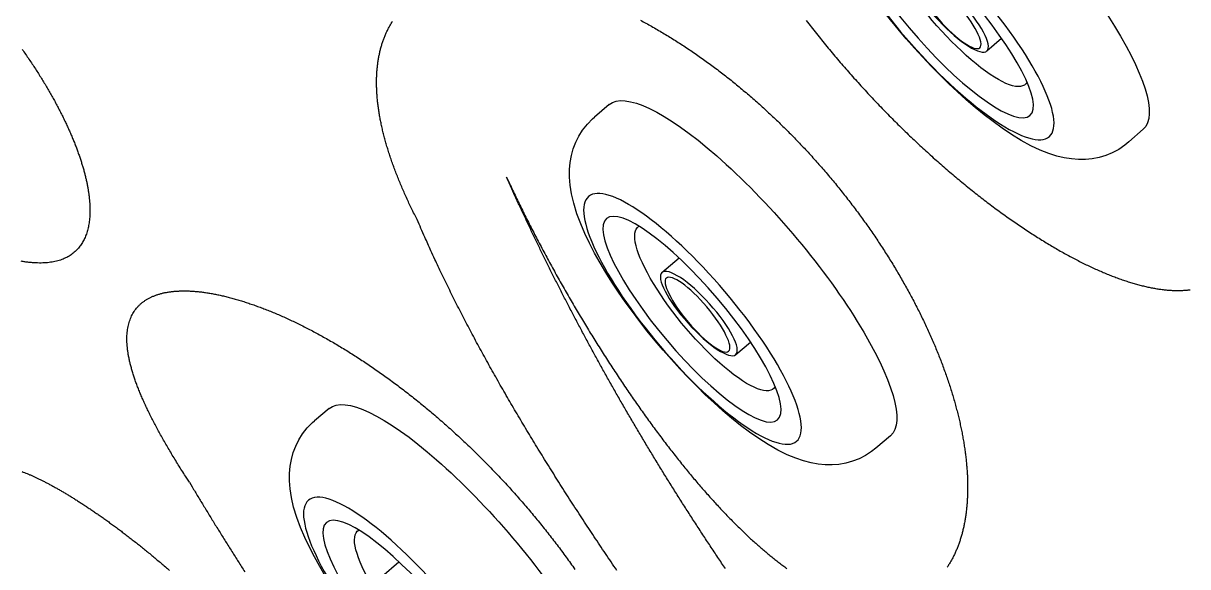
# Model space of a CAD drawing. Extents: x 649 to 723, y 631 to 778.
# Drawn here: x 709.388 to 714.223, y 719.75 to 722.005 of the extents above; entities that cross this region are included whole.
import ezdxf

# ---------------------------------------------------------------- set-up
doc = ezdxf.new("R2010")
doc.units = 0
doc.header["$MEASUREMENT"] = 0
doc.layers.add('1', color=4, linetype='Continuous')
doc.layers.add('204', color=7, linetype='Continuous')

# ---------------------------------------------------------------- blocks, each defined once
blk = doc.blocks.new('MINI2009')
at = {"layer": '1'}
for p, q in [((274.3024, 432.0245), (274.3824, 432.0245)), ((274.3024, 430.221), (274.3824, 430.221))]:
    blk.add_line(p, q, dxfattribs=at)
at = {"layer": '1', "color": 3}
for p, q in [((274.5869, 431.3518), (274.4936, 431.3518)), ((274.5741, 430.8937), (274.4936, 430.8937))]:
    blk.add_line(p, q, dxfattribs=at)
at = {"layer": '1', "flags": 128}
blk.add_lwpolyline([(274.3824, 430.2213), (274.4044, 430.2217), (274.4346, 430.2255), (274.4636, 430.2324), (274.4914, 430.2421), (274.5177, 430.2544), (274.5424, 430.269), (274.5656, 430.2858), (274.5873, 430.3046), (274.6076, 430.3255), (274.6268, 430.3488), (274.6452, 430.3749), (274.663, 430.4045), (274.6804, 430.4387), (274.6974, 430.478), (274.7131, 430.5212), (274.7268, 430.5658), (274.7387, 430.611), (274.749, 430.6568), (274.758, 430.7034), (274.7658, 430.7508), (274.7725, 430.7991), (274.7782, 430.8483), (274.7829, 430.8981), (274.7866, 430.9486), (274.7894, 430.9996), (274.7912, 431.0509), (274.792, 431.1024), (274.7919, 431.154), (274.7909, 431.2055), (274.7889, 431.2566), (274.7859, 431.3073), (274.7821, 431.3574), (274.7772, 431.4067), (274.7714, 431.4551), (274.7646, 431.5025), (274.7568, 431.5489), (274.7479, 431.5942), (274.7377, 431.6385), (274.7263, 431.6817), (274.7131, 431.7242), (274.6979, 431.7661), (274.68, 431.8078), (274.6615, 431.8437), (274.6425, 431.8746), (274.6231, 431.9015), (274.6028, 431.9252), (274.5815, 431.9463), (274.5589, 431.9649), (274.535, 431.9813), (274.5097, 431.9953), (274.4831, 432.0067), (274.4555, 432.0154), (274.4243, 432.0217), (274.3931, 432.0244), (274.3823, 432.0242)], dxfattribs=at)
at = {"layer": '1'}
blk.add_ellipse((274.3024, 431.1228), major_axis=(0, 0.9018), ratio=0.25882, start_param=6.283179, end_param=9.424778, dxfattribs=at)
at = {"layer": '1', "color": 3}
for centre, major_axis, ratio in [((274.6148, 431.1228), (0, 0.6667), 0.263764), ((274.6174, 431.1228), (0, 0.5481), 0.248557), ((274.5805, 431.1228), (0.0064, 0.229), 0.262485), ((274.5876, 431.1228), (0, 0.1994), 0.249939)]:
    blk.add_ellipse(centre, major_axis=major_axis, ratio=ratio, dxfattribs=at)
blk.add_ellipse((274.5435, 431.1223), major_axis=(-0.0036, 0.438), ratio=0.267267, start_param=3.037362, end_param=6.323274, dxfattribs=at)
blk = doc.blocks.new('2010PRODIGY')
at = {"layer": '1'}
blk.add_arc((58.3536, 71.3546), 10.8742, 5.05375, 83.41191, dxfattribs=at)
at = {"layer": '1', "color": 3}
for centre, radius, start, end in [((58.2555, 71.2448), 10.4118, 14.05441, 75.08048), ((57.7256, 70.6887), 10.9897, 16.24727, 73.10819), ((52.1815, 64.3525), 17.3259, 31.00414, 61.77474), ((51.5871, 63.6864), 17.9797, 31.74683, 61.21328)]:
    blk.add_arc(centre, radius, start, end, dxfattribs=at)
at = {"layer": '204', "color": 3, "linetype": 'Continuous'}
for points in [[(63.6262, 74.5569, 0.00215), (63.6472, 74.5296, 0.002123), (63.6686, 74.5025, 0.002104), (63.6901, 74.4756, 0.002086), (63.7119, 74.4488, 0.002071), (63.7339, 74.4222, 0.002055), (63.7562, 74.3958, 0.002043), (63.7786, 74.3696, 0.002032), (63.8013, 74.3435, 0.002023), (63.8242, 74.3177, 0.002015), (63.8472, 74.2921, 0.00201), (63.8704, 74.2667, 0.002005), (63.8938, 74.2415, 0.002003), (63.9173, 74.2166, 0.002001), (63.941, 74.1919, 0.002003), (63.9649, 74.1674, 0.002005), (63.9888, 74.1432, 0.00201), (64.0129, 74.1193, 0.002015), (64.0372, 74.0956, 0.002024), (64.0615, 74.0723, 0.002033), (64.0859, 74.0492, 0.002045), (64.1104, 74.0263, 0.002058), (64.135, 74.0038, 0.002074), (64.1597, 73.9816, 0.002091), (64.1845, 73.9598, 0.002111), (64.2093, 73.9382, 0.002133), (64.2341, 73.917, 0.002157), (64.259, 73.8961, 0.002183), (64.2839, 73.8755, 0.002213), (64.3089, 73.8553, 0.002243), (64.3339, 73.8355, 0.002278), (64.3588, 73.816, 0.002314), (64.3838, 73.797, 0.002354), (64.4088, 73.7782, 0.002398), (64.4337, 73.7599, 0.002436), (64.4586, 73.7421, 0.002475), (64.4833, 73.7247, 0.00253), (64.5078, 73.7078, 0.002578), (64.5322, 73.6913, 0.002635), (64.5565, 73.6754, 0.002694), (64.5806, 73.6599, 0.002761), (64.6045, 73.6449, 0.002827), (64.6282, 73.6304, 0.002902), (64.6518, 73.6164, 0.002978), (64.6751, 73.6029, 0.003064), (64.6983, 73.5899, 0.003151), (64.7212, 73.5774, 0.00325), (64.7439, 73.5654, 0.00335), (64.7664, 73.5539, 0.003462), (64.7887, 73.5429, 0.003577), (64.8107, 73.5325, 0.003706), (64.8325, 73.5225, 0.003838), (64.854, 73.5131, 0.003986), (64.8753, 73.5042, 0.004138), (64.8963, 73.4959, 0.004308), (64.917, 73.488, 0.004483), (64.9375, 73.4807, 0.004679), (64.9577, 73.474, 0.004881), (64.9775, 73.4677, 0.005107), (64.9971, 73.462, 0.00534), (65.0163, 73.4569, 0.0056), (65.0352, 73.4523, 0.00587), (65.0538, 73.4483, 0.006169), (65.0721, 73.4448, 0.006479), (65.09, 73.4419, 0.006822), (65.1076, 73.4396, 0.007176), (65.1248, 73.4378, 0.007569), (65.1417, 73.4365, 0.008015), (65.1581, 73.4359, 0.008493), (65.1742, 73.4358, 0.008945), (65.1897, 73.4364, 0.009439), (65.2049, 73.4374, 0.00993), (65.2196, 73.4391, 0.010452)], [(60.3713, 74.4365, -0.00242), (60.3854, 74.4162, -0.002442), (60.3992, 74.396, -0.002472), (60.4127, 74.3759, -0.002499), (60.4258, 74.3559, -0.002534), (60.4385, 74.336, -0.002565), (60.4509, 74.3162, -0.002605), (60.4629, 74.2965, -0.002641), (60.4745, 74.2769, -0.002686), (60.4858, 74.2575, -0.002729), (60.4968, 74.2382, -0.00278), (60.5073, 74.219, -0.002829), (60.5175, 74.2, -0.002888), (60.5274, 74.1812, -0.002945), (60.5369, 74.1625, -0.003012), (60.546, 74.1439, -0.003077), (60.5547, 74.1256, -0.003154), (60.5631, 74.1074, -0.003229), (60.5711, 74.0894, -0.003317), (60.5787, 74.0715, -0.003403), (60.586, 74.0539, -0.003504), (60.5929, 74.0365, -0.003604), (60.5994, 74.0193, -0.003718), (60.6055, 74.0022, -0.003834), (60.6113, 73.9855, -0.003966), (60.6167, 73.9689, -0.004099), (60.6217, 73.9526, -0.004251), (60.6263, 73.9365, -0.004406), (60.6306, 73.9206, -0.00458), (60.6345, 73.905, -0.004757), (60.638, 73.8896, -0.00496), (60.6411, 73.8745, -0.005173), (60.6438, 73.8597, -0.005397), (60.6462, 73.8452, -0.005622), (60.6482, 73.8309, -0.005877), (60.6498, 73.817, -0.006133), (60.651, 73.8033, -0.006438), (60.6518, 73.79, -0.006749), (60.6522, 73.777, -0.007095), (60.6523, 73.7643, -0.007446), (60.6519, 73.752, -0.007836), (60.6512, 73.74, -0.008228), (60.6501, 73.7283, -0.008662), (60.6487, 73.7169, -0.009097), (60.6468, 73.7059, -0.009566), (60.6446, 73.6953, -0.010027), (60.642, 73.685, -0.010536), (60.6391, 73.675, -0.011048), (60.6357, 73.6654, -0.011522), (60.632, 73.6562, -0.011924), (60.6279, 73.6473, -0.012528), (60.6234, 73.6388, -0.013217), (60.6186, 73.6306, -0.013267), (60.6134, 73.6229, -0.013027), (60.6079, 73.6156, -0.014401), (60.6019, 73.6085, -0.015351), (60.595, 73.6013, -0.014932), (60.5873, 73.5942, -0.016509), (60.5789, 73.5875, -0.017134), (60.5701, 73.5814, -0.016646), (60.5607, 73.5758, -0.016381), (60.551, 73.5708, -0.015853), (60.5407, 73.5663, -0.015202), (60.53, 73.5623, -0.014586), (60.5188, 73.5589, -0.013893), (60.5072, 73.5561, -0.013161), (60.4951, 73.5538, -0.012408), (60.4826, 73.552, -0.011695), (60.4696, 73.5507, -0.010977), (60.4562, 73.55, -0.010307), (60.4424, 73.5498, -0.009647), (60.4281, 73.5502, -0.009042), (60.4134, 73.5511, -0.008465), (60.3983, 73.5525, -0.007947), (60.3827, 73.5544, -0.007426), (60.3667, 73.5569, -0.006956)], [(62.0107, 73.7301), (61.9991, 73.753, -0.002783), (61.9878, 73.7759, -0.002834), (61.9769, 73.7986, -0.002904), (61.9664, 73.8212, -0.002998), (61.9563, 73.8437, -0.00309), (61.9467, 73.866, -0.003176), (61.9374, 73.8882, -0.003269), (61.9285, 73.9103, -0.00337), (61.92, 73.9321, -0.003476), (61.912, 73.9539, -0.003586), (61.9043, 73.9754, -0.003702), (61.8971, 73.9968, -0.003824), (61.8903, 74.018, -0.003953), (61.884, 74.039, -0.004087), (61.878, 74.0598, -0.004229), (61.8726, 74.0805, -0.004377), (61.8675, 74.1009, -0.004534), (61.8629, 74.1212, -0.004696), (61.8588, 74.1412, -0.004868), (61.8551, 74.1611, -0.005046), (61.8519, 74.1807, -0.005233), (61.8491, 74.2001, -0.005426), (61.8468, 74.2192, -0.005632), (61.8449, 74.2382, -0.005847), (61.8436, 74.2569, -0.006058), (61.8427, 74.2753, -0.006279), (61.8423, 74.2935, -0.006512), (61.8424, 74.3113, -0.00672), (61.8429, 74.3289, -0.006946), (61.844, 74.3462, -0.007174), (61.8455, 74.3631, -0.007413), (61.8475, 74.3798, -0.007645), (61.85, 74.3961, -0.007887), (61.853, 74.4121, -0.008122), (61.8564, 74.4278, -0.008363), (61.8603, 74.4431, -0.008593), (61.8648, 74.4582, -0.008826), (61.8697, 74.4729, -0.009045), (61.875, 74.4872, -0.009256), (61.8809, 74.5012, -0.009448), (61.8872, 74.5149, -0.009637), (61.894, 74.5282, -0.00981), (61.9014, 74.5412, -0.009938), (61.9091, 74.5538, -0.010044)], [(62.9375, 74.5577, -0.003163), (62.9607, 74.5452, -0.003117), (62.984, 74.5323, -0.003078), (63.0073, 74.519, -0.003038), (63.0306, 74.5053, -0.003003), (63.0539, 74.4913, -0.002967), (63.0772, 74.4769, -0.002938), (63.1005, 74.462, -0.002906), (63.1238, 74.4469, -0.002879), (63.147, 74.4313, -0.002853), (63.1703, 74.4154, -0.002834), (63.1935, 74.3991, -0.002805), (63.2166, 74.3825, -0.002777), (63.2397, 74.3655, -0.002749), (63.2627, 74.3482, -0.002719), (63.2856, 74.3306, -0.002692), (63.3083, 74.3127, -0.002669), (63.331, 74.2944, -0.002646), (63.3536, 74.2759, -0.002626), (63.376, 74.257, -0.002606), (63.3983, 74.2379, -0.002589), (63.4205, 74.2185, -0.002573), (63.4425, 74.1988, -0.002559), (63.4644, 74.1788, -0.002546), (63.4862, 74.1585, -0.002535), (63.5077, 74.138, -0.002525), (63.5292, 74.1172, -0.002516), (63.5504, 74.0961, -0.00251), (63.5715, 74.0748, -0.002505), (63.5924, 74.0532, -0.002499), (63.6132, 74.0314, -0.0025), (63.6337, 74.0094, -0.002496), (63.654, 73.9871, -0.002487), (63.674, 73.9647, -0.002481), (63.6938, 73.9422, -0.00247), (63.7133, 73.9195, -0.002463), (63.7326, 73.8966, -0.002457), (63.7516, 73.8736, -0.002454), (63.7703, 73.8504, -0.002449), (63.7888, 73.8271, -0.002448), (63.807, 73.8037, -0.002447), (63.825, 73.7801, -0.002449), (63.8426, 73.7564, -0.00245), (63.86, 73.7326, -0.002454), (63.8771, 73.7087, -0.002458), (63.8939, 73.6847, -0.002466), (63.9105, 73.6607, -0.002473), (63.9267, 73.6365, -0.002483), (63.9426, 73.6123, -0.002493), (63.9582, 73.5879, -0.002506), (63.9736, 73.5636, -0.002519), (63.9886, 73.5391, -0.002535), (64.0033, 73.5146, -0.002552), (64.0177, 73.4901, -0.002571), (64.0318, 73.4655, -0.002591), (64.0455, 73.4409, -0.002614), (64.059, 73.4163, -0.002638), (64.0721, 73.3917, -0.002664), (64.0848, 73.367, -0.002692), (64.0973, 73.3424, -0.002722), (64.1093, 73.3177, -0.002754), (64.1211, 73.293, -0.002789), (64.1325, 73.2684, -0.002824), (64.1435, 73.2438, -0.002864), (64.1543, 73.2192, -0.002904), (64.1646, 73.1946, -0.002948), (64.1746, 73.1701, -0.002993), (64.1842, 73.1457, -0.003043), (64.1934, 73.1212, -0.003094), (64.2023, 73.0969, -0.003147), (64.2108, 73.0726, -0.003203), (64.219, 73.0484, -0.003248), (64.2267, 73.0244, -0.003286), (64.234, 73.0005, -0.003349), (64.2409, 72.9769, -0.003409), (64.2474, 72.9534, -0.003475), (64.2535, 72.9301, -0.003543), (64.2592, 72.907, -0.003619), (64.2644, 72.8842, -0.003693), (64.2693, 72.8616, -0.003776), (64.2738, 72.8391, -0.003859), (64.2778, 72.817, -0.003952), (64.2815, 72.795, -0.004043), (64.2847, 72.7733, -0.004146), (64.2876, 72.7518, -0.004247), (64.29, 72.7306, -0.00436), (64.292, 72.7097, -0.004473), (64.2936, 72.689, -0.004598), (64.2949, 72.6686, -0.004722), (64.2957, 72.6484, -0.00486), (64.2961, 72.6285, -0.004997), (64.2961, 72.609, -0.005147), (64.2957, 72.5897, -0.005299), (64.2948, 72.5707, -0.005463), (64.2936, 72.552, -0.005629), (64.292, 72.5337, -0.005808), (64.29, 72.5156, -0.005988), (64.2876, 72.4979, -0.006182), (64.2847, 72.4805, -0.006376), (64.2815, 72.4635, -0.006584), (64.2778, 72.4467, -0.006792), (64.2738, 72.4304, -0.007013), (64.2694, 72.4143, -0.007232), (64.2645, 72.3987, -0.007463), (64.2593, 72.3834, -0.007692), (64.2536, 72.3685, -0.007928), (64.2475, 72.3539, -0.008161), (64.2411, 72.3397, -0.008399), (64.2342, 72.3259, -0.00863), (64.2269, 72.3126, -0.008859), (64.2193, 72.2996, -0.009088), (64.2112, 72.287, -0.009318)], [(62.3815, 73.9066), (62.3941, 73.8794, 0.001396), (62.4071, 73.8521, 0.001359), (62.4203, 73.8244, 0.001335), (62.4339, 73.7966, 0.001328), (62.4477, 73.7686, 0.001317), (62.4618, 73.7403, 0.001307), (62.4762, 73.7118, 0.001295), (62.4909, 73.6832, 0.001287), (62.5059, 73.6544, 0.001282), (62.5211, 73.6254, 0.001281), (62.5367, 73.5962, 0.001268), (62.5524, 73.567, 0.001258), (62.5683, 73.5378, 0.001255), (62.5844, 73.5087, 0.00125), (62.6007, 73.4796, 0.001249), (62.617, 73.4506, 0.00125), (62.6336, 73.4217, 0.001251), (62.6502, 73.3929, 0.001253), (62.667, 73.3642, 0.001257), (62.6839, 73.3357, 0.001262), (62.701, 73.3072, 0.001268), (62.7181, 73.2789, 0.001276), (62.7354, 73.2508, 0.001284), (62.7527, 73.2228, 0.001294), (62.7702, 73.195, 0.001305), (62.7877, 73.1673, 0.001318), (62.8054, 73.1398, 0.001332), (62.8231, 73.1126, 0.001348), (62.8409, 73.0855, 0.001364), (62.8588, 73.0587, 0.001383), (62.8767, 73.0321, 0.001403), (62.8947, 73.0057, 0.001425), (62.9127, 72.9796, 0.001448), (62.9308, 72.9537, 0.001474), (62.949, 72.9281, 0.001501), (62.9671, 72.9027, 0.00153), (62.9853, 72.8777, 0.001561), (63.0036, 72.8529, 0.001596), (63.0218, 72.8285, 0.001631), (63.0401, 72.8043, 0.001668), (63.0584, 72.7805, 0.001711), (63.0767, 72.7571, 0.001759), (63.095, 72.7339, 0.001799), (63.1133, 72.7111, 0.001834), (63.1315, 72.6888, 0.001876), (63.1496, 72.6668, 0.001914), (63.1677, 72.6453, 0.00196), (63.1857, 72.6242, 0.002007), (63.2037, 72.6036, 0.002059), (63.2215, 72.5834, 0.002111), (63.2393, 72.5636, 0.002168), (63.257, 72.5443, 0.002225), (63.2746, 72.5254, 0.002288), (63.2921, 72.5069, 0.002351), (63.3095, 72.4889, 0.002422), (63.3269, 72.4714, 0.002492), (63.3441, 72.4543, 0.00257), (63.3612, 72.4376, 0.002649), (63.3783, 72.4214, 0.002736), (63.3952, 72.4056, 0.002823), (63.4121, 72.3903, 0.002927), (63.4288, 72.3754, 0.003025), (63.4456, 72.3609, 0.003111), (63.4624, 72.3468, 0.003209), (63.4791, 72.333, 0.003314), (63.4958, 72.3197, 0.00342), (63.5125, 72.3067, 0.003534), (63.5292, 72.2942, 0.003654), (63.5458, 72.2821, 0.003783)], [(63.2908, 72.2811, -0.000614), (63.2749, 72.3046, -0.000614), (63.2591, 72.3281, -0.000614), (63.2434, 72.3516, -0.000613), (63.2277, 72.3752, -0.000613), (63.2122, 72.3987, -0.000613), (63.1967, 72.4222, -0.000614), (63.1813, 72.4458, -0.000614), (63.166, 72.4693, -0.000614), (63.1507, 72.4929, -0.000614), (63.1356, 72.5164, -0.000615), (63.1205, 72.54, -0.000615), (63.1055, 72.5635, -0.000616), (63.0906, 72.5871, -0.000617), (63.0758, 72.6106, -0.000618), (63.0611, 72.6341, -0.000619), (63.0464, 72.6577, -0.00062), (63.0319, 72.6812, -0.000621), (63.0174, 72.7047, -0.000622), (63.003, 72.7281, -0.000624), (62.9888, 72.7516, -0.000625), (62.9746, 72.7751, -0.000627), (62.9604, 72.7985, -0.000627), (62.9464, 72.8219, -0.000626), (62.9325, 72.8453, -0.000625), (62.9187, 72.8687, -0.000624), (62.9049, 72.8921, -0.000624), (62.8913, 72.9154, -0.000623), (62.8777, 72.9387, -0.000622), (62.8643, 72.962, -0.000621), (62.8509, 72.9853, -0.00062), (62.8376, 73.0085, -0.000619), (62.8244, 73.0317, -0.000619), (62.8113, 73.0549, -0.000618), (62.7983, 73.078, -0.000617), (62.7854, 73.1011, -0.000616), (62.7726, 73.1242, -0.000616), (62.7599, 73.1473, -0.000615), (62.7472, 73.1703, -0.000615), (62.7347, 73.1933, -0.000614), (62.7222, 73.2162, -0.000614), (62.7099, 73.2392, -0.000613), (62.6976, 73.262, -0.000613), (62.6855, 73.2849, -0.000613), (62.6734, 73.3077, -0.000613), (62.6614, 73.3304, -0.000612), (62.6495, 73.3532, -0.000613), (62.6377, 73.3758, -0.000612), (62.626, 73.3985, -0.000612), (62.6144, 73.4211, -0.000611), (62.6029, 73.4436, -0.00061), (62.5914, 73.4661, -0.000609), (62.5801, 73.4886, -0.000608), (62.5688, 73.511, -0.000606), (62.5577, 73.5334, -0.000606), (62.5466, 73.5557, -0.000605), (62.5357, 73.578, -0.000603), (62.5248, 73.6002, -0.000598), (62.514, 73.6224, -0.000602), (62.5033, 73.6445, -0.000612), (62.4926, 73.6667, -0.000595), (62.4821, 73.6887, -0.000555), (62.4717, 73.7105, -0.000609), (62.4613, 73.7327, -0.000721), (62.4507, 73.7552, -0.000551), (62.4408, 73.7764, -0.000199), (62.4319, 73.7956, -0.000766), (62.4207, 73.82, -0.001312), (62.4037, 73.8575, -0.000648), (62.3815, 73.9066, -0.000346)], [(62.8398, 72.274, -0.000726), (62.8161, 72.3089, -0.000737), (62.7926, 72.3438, -0.000747), (62.7692, 72.3787, -0.000758), (62.746, 72.4136, -0.000769), (62.7229, 72.4484, -0.000781), (62.7, 72.4832, -0.000792), (62.6773, 72.518, -0.000804), (62.6548, 72.5528, -0.000817), (62.6325, 72.5875, -0.000832), (62.6104, 72.6222, -0.000848), (62.5884, 72.6568, -0.000866), (62.5667, 72.6914, -0.000883), (62.5451, 72.726, -0.000901), (62.5238, 72.7605, -0.000919), (62.5027, 72.795, -0.000939), (62.4818, 72.8294, -0.000958), (62.4611, 72.8637, -0.000978), (62.4406, 72.898, -0.000998), (62.4203, 72.9322, -0.001019), (62.4003, 72.9664, -0.00104), (62.3805, 73.0005, -0.001062), (62.3609, 73.0345, -0.001084), (62.3416, 73.0685, -0.001108), (62.3225, 73.1024, -0.001131), (62.3037, 73.1363, -0.001155), (62.2851, 73.17, -0.001181), (62.2667, 73.2037, -0.001209), (62.2486, 73.2373, -0.001232), (62.2308, 73.2708, -0.001251), (62.2133, 73.3042, -0.00129), (62.196, 73.3376, -0.001348), (62.1789, 73.3709, -0.001336), (62.1622, 73.404, -0.00127), (62.1458, 73.4368, -0.001439), (62.1296, 73.47, -0.00177), (62.1132, 73.5039, -0.001363), (62.098, 73.5357, -0.000444), (62.0845, 73.5643, -0.002001), (62.0677, 73.6009, -0.0036), (62.0428, 73.6569, -0.001804), (62.0107, 73.7301, -0.000961)], [(61.065, 72.6402), (61.0493, 72.6644, -0.001749), (61.034, 72.6884, -0.001798), (61.0192, 72.712, -0.001875), (61.0048, 72.7354, -0.001983), (60.9909, 72.7584, -0.00209), (60.9774, 72.7811, -0.002198), (60.9644, 72.8034, -0.002316), (60.9518, 72.8255, -0.002444), (60.9398, 72.8472, -0.002582), (60.9282, 72.8686, -0.002729), (60.9171, 72.8896, -0.002889), (60.9065, 72.9103, -0.00306), (60.8964, 72.9306, -0.003246), (60.8869, 72.9506, -0.003446), (60.8778, 72.9703, -0.003664), (60.8692, 72.9895, -0.0039), (60.8612, 73.0084, -0.004156), (60.8537, 73.027, -0.004418), (60.8467, 73.0452, -0.004698), (60.8403, 73.063, -0.004994), (60.8344, 73.0805, -0.005322), (60.829, 73.0977, -0.005676), (60.8242, 73.1145, -0.006066), (60.8199, 73.1309, -0.006481), (60.8162, 73.1469, -0.006941), (60.813, 73.1626, -0.00743), (60.8104, 73.1779, -0.007969), (60.8084, 73.1928, -0.008539), (60.807, 73.2073, -0.009165), (60.8061, 73.2215, -0.009821), (60.8058, 73.2352, -0.010532), (60.8061, 73.2485, -0.011262), (60.8071, 73.2615, -0.012044), (60.8086, 73.274, -0.012844), (60.8107, 73.2861, -0.01362), (60.8134, 73.2978, -0.01436), (60.8168, 73.3089, -0.015103), (60.8207, 73.3197, -0.015705), (60.8252, 73.33, -0.016265), (60.8304, 73.3398, -0.016721), (60.8361, 73.3491, -0.017071), (60.8424, 73.358, -0.017263), (60.8493, 73.3664, -0.017312), (60.8568, 73.3743, -0.017213), (60.8649, 73.3817, -0.016962), (60.8736, 73.3887, -0.016594), (60.8828, 73.3952, -0.016081), (60.8927, 73.4012, -0.015497), (60.9031, 73.4067, -0.014842), (60.9141, 73.4117, -0.014177), (60.9256, 73.4162, -0.013393), (60.9378, 73.4202, -0.012662), (60.9504, 73.4238, -0.011923), (60.9636, 73.4268, -0.011219), (60.9772, 73.4292, -0.010564), (60.9913, 73.4312, -0.009935), (61.0058, 73.4327, -0.009333), (61.0208, 73.4336, -0.008792), (61.0362, 73.4341, -0.008276), (61.052, 73.4341, -0.007806), (61.0682, 73.4335, -0.007362), (61.0848, 73.4325, -0.006963), (61.1019, 73.431, -0.006586), (61.1192, 73.429, -0.006248), (61.137, 73.4265, -0.005929), (61.1551, 73.4235, -0.005644), (61.1736, 73.4201, -0.005374), (61.1924, 73.4162, -0.005134), (61.2115, 73.4118, -0.004905), (61.2309, 73.4069, -0.004703), (61.2506, 73.4016, -0.004509), (61.2707, 73.3958, -0.004338), (61.291, 73.3895, -0.004174), (61.3115, 73.3828, -0.004029), (61.3324, 73.3757, -0.00389), (61.3535, 73.368, -0.003768), (61.3748, 73.36, -0.003649), (61.3964, 73.3515, -0.003546), (61.4181, 73.3425, -0.003445), (61.4401, 73.3331, -0.003358), (61.4623, 73.3233, -0.003273), (61.4847, 73.3131, -0.0032), (61.5072, 73.3024, -0.003127), (61.5299, 73.2913, -0.003066), (61.5528, 73.2797, -0.003005), (61.5758, 73.2678, -0.002954), (61.599, 73.2554, -0.002902), (61.6222, 73.2426, -0.002861), (61.6456, 73.2294, -0.002818), (61.6691, 73.2158, -0.002784), (61.6927, 73.2018, -0.002749), (61.7164, 73.1874, -0.002723), (61.7401, 73.1725, -0.002684), (61.7638, 73.1573, -0.002641), (61.7876, 73.1418, -0.002602), (61.8114, 73.1259, -0.002565), (61.8352, 73.1096, -0.002529), (61.859, 73.0929, -0.002499), (61.8828, 73.0759, -0.002469), (61.9065, 73.0586, -0.002442), (61.9303, 73.0409, -0.002417), (61.954, 73.0229, -0.002395), (61.9777, 73.0046, -0.002374), (62.0013, 72.986, -0.002356), (62.0248, 72.967, -0.002339), (62.0483, 72.9477, -0.002325), (62.0718, 72.9281, -0.002311), (62.0951, 72.9082, -0.002301), (62.1184, 72.888, -0.002291), (62.1415, 72.8675, -0.002285), (62.1646, 72.8467, -0.002278), (62.1876, 72.8256, -0.002275), (62.2104, 72.8042, -0.002271), (62.2331, 72.7826, -0.002271), (62.2557, 72.7607, -0.00227), (62.2782, 72.7385, -0.002274), (62.3005, 72.7161, -0.002276), (62.3226, 72.6934, -0.002281), (62.3446, 72.6704, -0.002288), (62.3664, 72.6472, -0.002301), (62.3881, 72.6238, -0.002303), (62.4095, 72.6001, -0.002303), (62.4308, 72.5762, -0.002299), (62.4518, 72.5522, -0.002288), (62.4725, 72.528, -0.002285), (62.493, 72.5036, -0.002284), (62.5133, 72.4791, -0.002285), (62.5332, 72.4544, -0.002286), (62.553, 72.4296, -0.00229), (62.5724, 72.4047, -0.002294), (62.5916, 72.3796, -0.002301), (62.6105, 72.3545, -0.002309), (62.6291, 72.3292, -0.002319), (62.6475, 72.3038, -0.002329), (62.6655, 72.2783, -0.002343)], [(60.3704, 72.6839, -0.004007), (60.3807, 72.68, -0.004137), (60.3913, 72.6757, -0.004035), (60.4021, 72.6711, -0.003726), (60.4132, 72.6663, -0.003483), (60.4246, 72.6611, -0.00332), (60.4362, 72.6557, -0.003153), (60.4481, 72.6499, -0.002997), (60.4602, 72.6438, -0.002851), (60.4725, 72.6375, -0.002729), (60.4851, 72.6309, -0.00261), (60.4979, 72.6239, -0.002507), (60.511, 72.6167, -0.002406), (60.5242, 72.6092, -0.002321), (60.5377, 72.6014, -0.002237), (60.5514, 72.5933, -0.002165), (60.5653, 72.585, -0.002093), (60.5794, 72.5763, -0.002033), (60.5936, 72.5674, -0.001972), (60.6081, 72.5582, -0.001921), (60.6228, 72.5488, -0.00187), (60.6376, 72.539, -0.001826), (60.6526, 72.529, -0.001782), (60.6678, 72.5187, -0.001746), (60.6832, 72.5081, -0.001708), (60.6987, 72.4973, -0.001677), (60.7144, 72.4862, -0.001644), (60.7302, 72.4749, -0.001618), (60.7462, 72.4632, -0.001591), (60.7624, 72.4513, -0.001569), (60.7786, 72.4392, -0.001545), (60.795, 72.4268, -0.001527), (60.8116, 72.4141, -0.001506), (60.8282, 72.4012, -0.001491), (60.845, 72.388, -0.001474), (60.8619, 72.3746, -0.001462), (60.8789, 72.361, -0.001448), (60.896, 72.347, -0.001438), (60.9132, 72.3329, -0.001426), (60.9305, 72.3184, -0.001419), (60.9479, 72.3038, -0.001409), (60.9654, 72.2889, -0.001403), (60.9829, 72.2737, -0.001396)], [(61.065, 72.6402), (61.0769, 72.6203, 0.000582), (61.0888, 72.6003, 0.000578), (61.1009, 72.5801, 0.000567), (61.1131, 72.5599, 0.000547), (61.1255, 72.5396, 0.000531), (61.138, 72.5191, 0.000516), (61.1506, 72.4986, 0.000499), (61.1633, 72.4779, 0.000478), (61.1761, 72.4571, 0.000459), (61.1891, 72.4362, 0.000439), (61.2021, 72.4153, 0.000423), (61.2152, 72.3943, 0.000407), (61.2284, 72.3733, 0.000393), (61.2416, 72.3523, 0.000377), (61.2549, 72.3313, 0.00036), (61.2682, 72.3103, 0.000338), (61.2816, 72.2892, 0.000318), (61.2951, 72.2681, 0.000294)], [(61.6745, 71.6848, 0.000001), (61.6899, 71.6613, -0.000007)]]:
    blk.add_lwpolyline(points, format="xyb", dxfattribs=at)
at = {"layer": '1'}
for p, xscale, rotation in [((555.3695, -66.9421), -1, 41.43115584606114), ((551.5473, -77.52), -0.9999999999999999, 40.3407843632414), ((550.2341, -79.2659), -1, 40.28397231851638)]:
    blk.add_blockref('MINI2009', p, dxfattribs=dict(at, xscale=xscale, rotation=rotation))

msp = doc.modelspace()

# ---------------------------------------------------------------- block references
at = {"layer": '1'}
msp.add_blockref('2010PRODIGY', (649.0128, 647.4604), dxfattribs=at)

doc.saveas('drawing.dxf')
